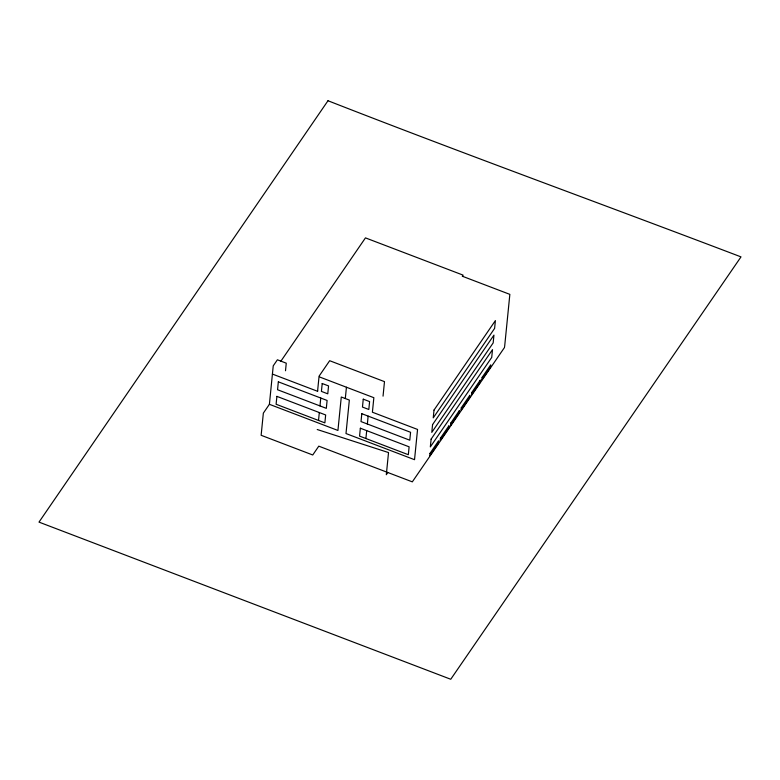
<?xml version="1.0" encoding="UTF-8"?>
<svg xmlns="http://www.w3.org/2000/svg" width="780" height="780" viewBox="0 0 780 780"><rect width="100%" height="100%" fill="white"/><g stroke="black" fill="none" stroke-linecap="round" stroke-linejoin="round"><path stroke-width="1.17" d="M272.415 374.069L317.606 391.306L317.635 390.663M504.553 347.402L412.318 481.855L318.786 446.16L312.741 454.984L261.134 435.289L263.348 413.127L269.402 404.313L273.234 365.859L277.397 359.794L286.26 363.178L285.509 370.763M317.567 391.297L319.02 376.769L373.854 397.693L372.401 412.22L417.553 429.448L414.531 459.693L345.998 433.543L349.343 400.081L341.279 397L337.935 430.462L269.402 404.313M318.523 420.449L319.312 412.552M319.976 405.922L320.765 398.034M345.306 398.541L346.437 387.231M365.908 438.526L366.697 430.638M367.36 424.008L368.15 416.11M383.048 396.152L384.491 381.635L329.667 360.711L319.088 376.145M462.959 275.74L463.027 275.106L365.459 237.88L280.771 361.354M504.631 346.583L509.847 294.362L462.267 276.208M387.826 472.505L386.315 474.708L388.528 452.556L317.226 429.517M276.89 396.367L276.101 404.255L324.87 422.867L325.66 414.97L276.89 396.367M278.333 381.839L277.553 389.737L326.323 408.34L327.103 400.452L278.333 381.839M322.208 383.506L321.418 391.404L327.766 393.822L328.555 385.924L322.208 383.506M360.35 428.21L359.57 436.108L408.33 454.711L409.12 446.823L360.35 428.21M361.803 413.692L361.013 421.58L409.783 440.193L410.572 432.296L361.803 413.692M363.256 399.165L362.466 407.062L368.813 409.481L369.593 401.593L363.256 399.165M431.116 439.12L430.336 446.911L491.722 357.425L492.502 349.635L431.116 439.12M432.569 424.603L431.788 432.393L493.174 342.907L493.945 335.117L432.569 424.603M434.011 410.075L433.241 417.865L494.618 328.38L495.398 320.59L434.011 410.075M430.004 453.375L429.77 455.725L438.35 443.206L438.584 440.866L430.004 453.375M440.427 438.185L440.193 440.524L448.783 428.005L449.017 425.665L440.427 438.185M450.86 422.984L450.625 425.324L459.206 412.805L459.44 410.465L450.86 422.984M461.282 407.784L461.048 410.124L469.628 397.605L469.862 395.265L461.282 407.784M471.705 392.584L471.471 394.924L480.061 382.405L480.295 380.065L471.705 392.584M482.137 377.383L481.904 379.723L490.483 367.214L490.717 364.865L482.137 377.383M327.99 100.737L39 522.112L450.743 679.263L741 256.883C603.457 204.506 465.075 154.343 327.99 100.737"/></g></svg>
